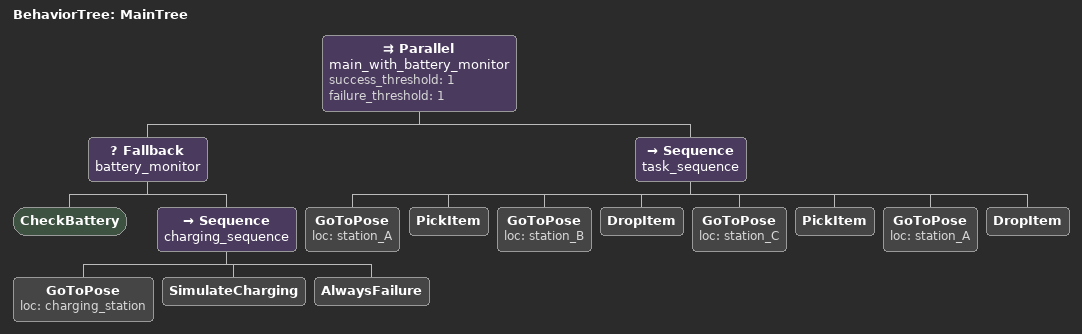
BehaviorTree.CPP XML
<root main_tree_to_execute="MainTree">
  <BehaviorTree ID="MainTree">
    <Parallel name="main_with_battery_monitor" success_threshold="1" failure_threshold="1">

      <!-- Battery Monitor and Charging -->
      <Fallback name="battery_monitor">
        <CheckBattery/>
        <Sequence name="charging_sequence">
          <GoToPose loc="charging_station"/>
          <SimulateCharging/>
          <AlwaysFailure/>
        </Sequence>
      </Fallback>

      <!-- Main Task Sequence -->
      <Sequence name="task_sequence">
        <GoToPose loc="station_A"/>
        <PickItem/>

        <GoToPose loc="station_B"/>
        <DropItem/>

        <GoToPose loc="station_C"/>
        <PickItem/>

        <GoToPose loc="station_A"/>
        <DropItem/>
      </Sequence>

    </Parallel>
  </BehaviorTree>
</root>
